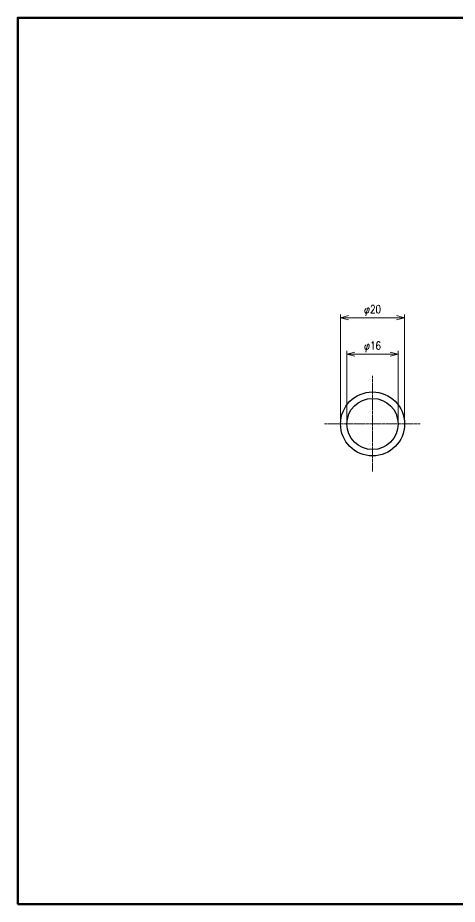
# Model space of a CAD drawing. Header units: millimetres. Extents: x 4 to 387, y 0 to 281.
# Drawn here: x 4 to 141.3, y 4 to 281 of the extents above; entities that cross this region are included whole.
import ezdxf

# ---------------------------------------------------------------- set-up
doc = ezdxf.new("R2010")
doc.units = ezdxf.units.MM
doc.linetypes.add('CENTER', pattern=[2, 1.25, -0.25, 0.25, -0.25])
doc.layers.get('0').update_dxf_attribs({"lineweight": 30})
doc.layers.get('Defpoints').update_dxf_attribs({"lineweight": 9})
for name, color, linetype, lineweight in [('2KD_寸法1', 7, 'Continuous', 15), ('2KD_寸法1 @ 1', 7, 'Continuous', 15), ('AUX', 7, 'Continuous', 40)]:
    doc.layers.add(name, color=color, linetype=linetype, lineweight=lineweight)
doc.styles.get("Standard").update_dxf_attribs({"font": 'simplex.shx', "width": 0.8, "bigfont": 'extfont.shx'})
doc.dimstyles.new('KD-STD', dxfattribs={"dimscale": 0, "dimtxt": 2.5, "dimasz": 2.5, "dimexe": 1, "dimexo": 1, "dimgap": 1, "dimtad": 1, "dimdsep": 46, "dimtxsty": 'Standard', "dimblk": 'OPEN30', "dimcen": 0, "dimadec": 0, "dimazin": 0, "dimtfac": 1, "dimtmove": 0, "dimatfit": 3, "dimldrblk": 'OPEN30', "dimfxl": 1, "dimtfill": 1, "dimtolj": 1, "dimtzin": 0, "dimlwd": 15, "dimlwe": 15, "dimarcsym": 0})

# ---------------------------------------------------------------- blocks, each defined once
blk = doc.blocks.new('_Open30')
at = {"lineweight": -2}
for p, q in [((-1, 0.26794919), (0, 0)), ((0, 0), (-1, -0.26794919)), ((0, 0), (-1, 0))]:
    blk.add_line(p, q, dxfattribs=at)
blk = doc.blocks.new('*D25')
at = {"layer": '2KD_寸法1', "color": 0, "lineweight": 15}
for p, q in [((106.8456175480511, 155.0723425436015), (106.8456175480511, 176.873824806077)), ((109.3456175480511, 175.873824806077), (120.3456175480511, 175.873824806077)), ((122.8456175480511, 155.0723425436015), (122.8456175480511, 176.873824806077))]:
    blk.add_line(p, q, dxfattribs=at)
at = {"layer": 'Defpoints', "color": 0}
for p in [(122.8456175480511, 175.873824806077), (106.8456175480511, 154.0723425436015), (122.8456175480511, 154.0723425436015)]:
    blk.add_point(p, dxfattribs=at)
at = {"layer": '2KD_寸法1', "color": 0, "lineweight": 15, "xscale": 2.5, "yscale": 2.5, "zscale": 2.5, "rotation": 180}
blk.add_blockref('_Open30', (106.8456175480511, 175.873824806077), dxfattribs=at)
at = {"layer": '2KD_寸法1', "color": 0, "lineweight": 15, "xscale": 2.5, "yscale": 2.5, "zscale": 2.5}
blk.add_blockref('_Open30', (122.8456175480511, 175.873824806077), dxfattribs=at)
at = {"layer": '2KD_寸法1', "color": 0, "insert": (114.8456175480511, 178.123824806077), "char_height": 2.5, "attachment_point": 5, "bg_fill": 3, "box_fill_scale": 1.1, "bg_fill_color": 9, "bg_fill_true_color": 13158600, "bg_fill_transparency": 4391934}
blk.add_mtext('\\A1;φ16', dxfattribs=at)
blk = doc.blocks.new('*D26')
at = {"layer": '2KD_寸法1', "color": 0, "lineweight": 15}
for p, q in [((104.8456175480511, 155.0723425436015), (104.8456175480511, 188.2438037830215)), ((107.3456175480511, 187.2438037830215), (122.3456175480511, 187.2438037830215)), ((124.8456175480511, 155.0723425436015), (124.8456175480511, 188.2438037830215))]:
    blk.add_line(p, q, dxfattribs=at)
at = {"layer": 'Defpoints', "color": 0}
for p in [(124.8456175480511, 187.2438037830215), (104.8456175480511, 154.0723425436015), (124.8456175480511, 154.0723425436015)]:
    blk.add_point(p, dxfattribs=at)
at = {"layer": '2KD_寸法1', "color": 0, "lineweight": 15, "xscale": 2.5, "yscale": 2.5, "zscale": 2.5, "rotation": 180}
blk.add_blockref('_Open30', (104.8456175480511, 187.2438037830215), dxfattribs=at)
at = {"layer": '2KD_寸法1', "color": 0, "lineweight": 15, "xscale": 2.5, "yscale": 2.5, "zscale": 2.5}
blk.add_blockref('_Open30', (124.8456175480511, 187.2438037830215), dxfattribs=at)
at = {"layer": '2KD_寸法1', "color": 0, "insert": (114.8456175480511, 189.4938037830215), "char_height": 2.5, "attachment_point": 5, "bg_fill": 3, "box_fill_scale": 1.1, "bg_fill_color": 9, "bg_fill_true_color": 13158600, "bg_fill_transparency": 4391898}
blk.add_mtext('\\A1;φ20', dxfattribs=at)
blk = doc.blocks.new('A$C7ADA373D')
for radius in [10, 8]:
    blk.add_circle((0, 0), radius)

msp = doc.modelspace()

# ---------------------------------------------------------------- linework, layer by layer
at = {"layer": '2KD_寸法1', "color": 2, "linetype": 'CENTER', "ltscale": 0.5}
for p, q in [((114.8456175480511, 169.0723425436015), (114.8456175480511, 139.0723425436016)), ((99.84561754805112, 154.0723425436015), (129.8456175480511, 154.0723425436015))]:
    msp.add_line(p, q, dxfattribs=at)
at = {"layer": 'AUX', "lineweight": 70}
msp.add_lwpolyline([(3.999999758280864, 4.000000249163575), (386.9999997582809, 4.000000249163575), (386.9999997582809, 281.0000002491635), (3.999999758280864, 281.0000002491635)], close=True, dxfattribs=at)

# ---------------------------------------------------------------- next in the draw order: dimensions: what is measured, and where the dimension line sits
at = {"layer": '2KD_寸法1 @ 1'}
dim = msp.add_linear_dim(base=(122.8456175480511, 175.873824806077), p1=(106.8456175480511, 154.0723425436015), p2=(122.8456175480511, 154.0723425436015), text='φ16', dimstyle='KD-STD', override={"dimscale": 1, "dimtix": 0, "dimtofl": 1, "dimtmove": 0, "dimatfit": 3}, dxfattribs=at)
dim.commit()
dim.dimension.update_dxf_attribs({"geometry": '*D25', "text_midpoint": (114.8456175480511, 178.123824806077)})

# ---------------------------------------------------------------- next in the draw order: dimensions: what is measured, and where the dimension line sits
dim = msp.add_linear_dim(base=(124.8456175480511, 187.2438037830215), p1=(104.8456175480511, 154.0723425436015), p2=(124.8456175480511, 154.0723425436015), text='φ20', dimstyle='KD-STD', override={"dimscale": 1, "dimtix": 0, "dimtofl": 1, "dimtmove": 0, "dimatfit": 3}, dxfattribs=at)
dim.commit()
dim.dimension.update_dxf_attribs({"geometry": '*D26', "text_midpoint": (114.8456175480511, 189.4938037830215)})

# ---------------------------------------------------------------- next in the draw order: block references
msp.add_blockref('A$C7ADA373D', (114.8456175480511, 154.0723425436016))

doc.saveas('drawing.dxf')
